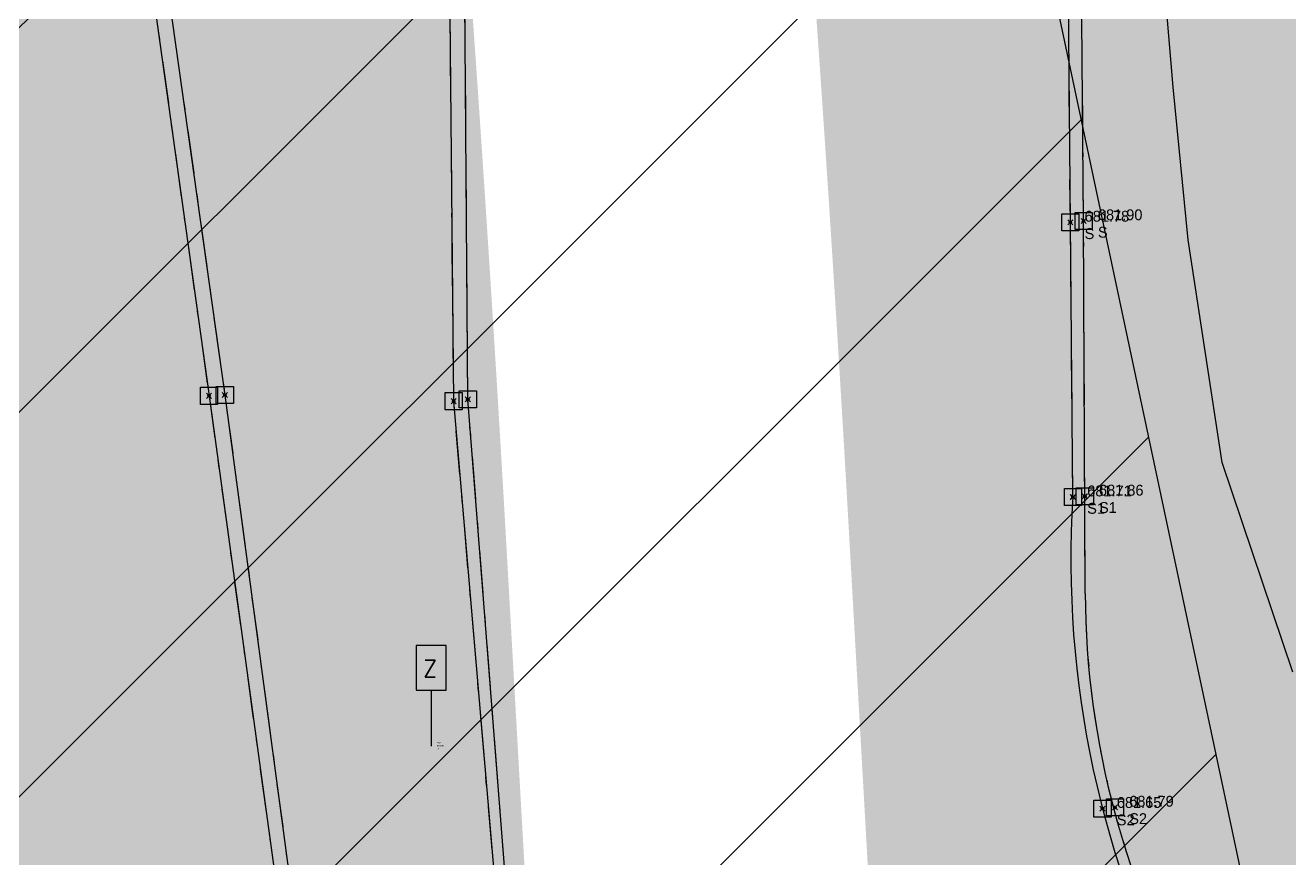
# Model space of a CAD drawing. Extents: x 350769 to 354978, y 6304672 to 6307963.
# Drawn here: x 352784.51 to 352799.26, y 6305548.54 to 6305558.27 of the extents above; entities that cross this region are included whole.
import ezdxf

# ---------------------------------------------------------------- set-up
doc = ezdxf.new("R2010")
doc.units = 0
doc.header["$PDMODE"] = 35
doc.header["$PDSIZE"] = 0.03
doc.linetypes.add('CONTINUOS', pattern=[0])
doc.linetypes.add('JPG_DASHDOT', pattern=[1, 0.5, -0.25, 0, -0.25])
doc.layers.get('0').update_dxf_attribs({"linetype": 'CONTINUOUS'})
for name, color, linetype in [('0-LEVANTAMIENTO 2020.SEP', 252, 'CONTINUOUS'), ('03_S2_Pav ext_Borde vereda', 7, 'CONTINUOUS'), ('1-PAVIMENTO', 161, 'CONTINUOUS'), ('1-SOLERA', 212, 'CONTINUOUS'), ('C-TINN', 5, 'CONTINUOUS'), ('C-TOPO-MINR', 8, 'CONTINUOUS'), ('TOP-URB-SOLERAS', 2, 'JPG_DASHDOT'), ('V-NODE DIC 2005', 4, 'CONTINUOUS'), ('V-NODE-TEXT', 1, 'CONTINUOUS'), ('V-NODE-TEXT DIC 2005', 2, 'CONTINUOUS'), ('Z-Z', 253, 'CONTINUOUS')]:
    doc.layers.add(name, color=color, linetype=linetype)
doc.layers.add('0_ASD_TOPOGRAFIA_ELEMENTOS', color=7, linetype='CONTINUOS', lineweight=5, true_color=0xbdbdbd)
doc.styles.add('ROMANS', font='romans.shx', dxfattribs={"width": 0.65})

# ---------------------------------------------------------------- blocks, each defined once
blk = doc.blocks.new('Z')
for p, q in [((0.8098501961303555, 5.399038457788265), (-0.8098501961303555, 5.399038457788265)), ((-0.8098501961303555, 5.399038457788265), (-0.8098501961303555, 3)), ((0.8098501961303555, 3), (0.8098501961303555, 5.399038457788265)), ((-0.8098501961303555, 3), (0.8098501961303555, 3)), ((0, 3), (0, 0))]:
    blk.add_line(p, q)
at = {"style": 'ROMANS'}
blk.add_text('Z', height=0.9, rotation=359.9999999999772, dxfattribs=at).set_placement((-0.4369630977835186, 3.705847114517383))
blk = doc.blocks.new('*U750', base_point=(352789.244, 6305549.85))
at = {"layer": 'Z-Z', "linetype": 'ByBlock', "lineweight": -2, "xscale": 0.2179037244193388, "yscale": 0.2179037244193388, "zscale": 0.2179037244193388}
blk.add_blockref('Z', (352789.244, 6305549.85), dxfattribs=at)
at = {"layer": 'V-NODE-TEXT', "linetype": 'ByBlock', "char_height": 0.02}
for s, insert, attachment_point in [('681.86', (352789.309, 6305549.865), 1), ('702', (352789.309, 6305549.89), 4), ('°Z', (352789.309, 6305549.820000001), 4)]:
    blk.add_mtext(s, dxfattribs=dict(at, insert=insert, attachment_point=attachment_point))
blk = doc.blocks.new('*U1327')
at = {"color": 0, "linetype": 'ByBlock', "lineweight": -2, "transparency": 16777216}
blk.add_point((0, 0), dxfattribs=at)
blk = doc.blocks.new('*U2182', base_point=(352796.762, 6305555.911))
at = {"layer": 'V-NODE-TEXT DIC 2005', "linetype": 'ByBlock', "char_height": 0.127}
for s, insert, attachment_point in [('681.78', (352796.9287893219, 6305555.981710678), 4), ('S', (352796.9287893219, 6305555.843210679), 1)]:
    blk.add_mtext(s, dxfattribs=dict(at, insert=insert, attachment_point=attachment_point))
blk = doc.blocks.new('*U2183', base_point=(352796.762, 6305555.911))
at = {"layer": 'V-NODE-TEXT DIC 2005', "color": 2, "lineweight": -2}
blk.add_blockref('*U2182', (352796.762, 6305555.911), dxfattribs=at)
blk = doc.blocks.new('*U2180', base_point=(352796.917, 6305555.928))
at = {"layer": 'V-NODE-TEXT DIC 2005', "linetype": 'ByBlock', "char_height": 0.127}
for s, insert, attachment_point in [('681.90', (352797.0837893219, 6305555.998710678), 4), ('S', (352797.0837893219, 6305555.860210679), 1)]:
    blk.add_mtext(s, dxfattribs=dict(at, insert=insert, attachment_point=attachment_point))
blk = doc.blocks.new('*U2181', base_point=(352796.917, 6305555.928))
at = {"layer": 'V-NODE-TEXT DIC 2005', "color": 2, "lineweight": -2}
blk.add_blockref('*U2180', (352796.917, 6305555.928), dxfattribs=at)
blk = doc.blocks.new('*U2172', base_point=(352796.93, 6305552.713))
at = {"layer": 'V-NODE-TEXT DIC 2005', "linetype": 'ByBlock', "char_height": 0.127}
for s, insert, attachment_point in [('681.86', (352797.0967893219, 6305552.783710678), 4), ('S1', (352797.0967893219, 6305552.645210679), 1)]:
    blk.add_mtext(s, dxfattribs=dict(at, insert=insert, attachment_point=attachment_point))
blk = doc.blocks.new('*U2173', base_point=(352796.93, 6305552.713))
at = {"layer": 'V-NODE-TEXT DIC 2005', "color": 2, "lineweight": -2}
blk.add_blockref('*U2172', (352796.93, 6305552.713), dxfattribs=at)
blk = doc.blocks.new('*U2170', base_point=(352796.792, 6305552.704))
at = {"layer": 'V-NODE-TEXT DIC 2005', "linetype": 'ByBlock', "char_height": 0.127}
for s, insert, attachment_point in [('681.71', (352796.9587893219, 6305552.774710678), 4), ('S1', (352796.9587893219, 6305552.636210678), 1)]:
    blk.add_mtext(s, dxfattribs=dict(at, insert=insert, attachment_point=attachment_point))
blk = doc.blocks.new('*U2171', base_point=(352796.792, 6305552.704))
at = {"layer": 'V-NODE-TEXT DIC 2005', "color": 2, "lineweight": -2}
blk.add_blockref('*U2170', (352796.792, 6305552.704), dxfattribs=at)
blk = doc.blocks.new('*U2154', base_point=(352797.138, 6305549.067))
at = {"layer": 'V-NODE-TEXT DIC 2005', "linetype": 'ByBlock', "char_height": 0.127}
for s, insert, attachment_point in [('681.65', (352797.3047893218, 6305549.137710677), 4), ('S2', (352797.3047893218, 6305548.999210678), 1)]:
    blk.add_mtext(s, dxfattribs=dict(at, insert=insert, attachment_point=attachment_point))
blk = doc.blocks.new('*U2155', base_point=(352797.138, 6305549.067))
at = {"layer": 'V-NODE-TEXT DIC 2005', "color": 2, "lineweight": -2}
blk.add_blockref('*U2154', (352797.138, 6305549.067), dxfattribs=at)
blk = doc.blocks.new('*U2152', base_point=(352797.283, 6305549.081))
at = {"layer": 'V-NODE-TEXT DIC 2005', "linetype": 'ByBlock', "char_height": 0.127}
for s, insert, attachment_point in [('681.79', (352797.4497893219, 6305549.151710678), 4), ('S2', (352797.4497893219, 6305549.013210678), 1)]:
    blk.add_mtext(s, dxfattribs=dict(at, insert=insert, attachment_point=attachment_point))
blk = doc.blocks.new('*U2153', base_point=(352797.283, 6305549.081))
at = {"layer": 'V-NODE-TEXT DIC 2005', "color": 2, "lineweight": -2}
blk.add_blockref('*U2152', (352797.283, 6305549.081), dxfattribs=at)
blk = doc.blocks.new('*U5029', base_point=(352789.244, 6305549.85))
at = {"layer": 'Z-Z', "linetype": 'ByBlock', "lineweight": -2, "xscale": 0.2179037244193388, "yscale": 0.2179037244193388, "zscale": 0.2179037244193388}
blk.add_blockref('Z', (352789.244, 6305549.85), dxfattribs=at)
at = {"layer": 'V-NODE-TEXT', "linetype": 'ByBlock', "char_height": 0.02}
for s, insert, attachment_point in [('681.86', (352789.309, 6305549.865), 1), ('702', (352789.309, 6305549.89), 4), ('°Z', (352789.309, 6305549.820000001), 4)]:
    blk.add_mtext(s, dxfattribs=dict(at, insert=insert, attachment_point=attachment_point))
blk = doc.blocks.new('TOPOGRAFIA')
at = {"layer": '1-PAVIMENTO', "color": 9, "true_color": 0xbdbdbd}
for p, q in [((390789.672, 6302553.901), (390789.559, 6302568.782)), ((390784.745, 6302567.658), (390786.652, 6302553.941)), ((390796.7029920939, 6302555.967477272), (390796.6113239437, 6302566.820301465)), ((390796.7330545546, 6302552.759595378), (390796.7029920939, 6302555.967477272)), ((390786.652, 6302553.941), (390788.472, 6302540.674)), ((390790.109, 6302548.347), (390789.672, 6302553.901))]:
    blk.add_line(p, q, dxfattribs=at)
blk.add_arc((390808.2356959498, 6302552.016786482), 11.52660071843866, 176.3051268229788, 208.1454744449526, dxfattribs=at)
at = {"layer": '1-SOLERA', "color": 9, "true_color": 0xbdbdbd, "flags": 128}
for points in [[(390788.59, 6302540.85), (390791.247, 6302541.642), (390790.949, 6302542.725), (390789.989, 6302548.254), (390789.507, 6302553.88), (390789.369, 6302568.667, 0.9060815602859984), (390784.931, 6302567.507), (390786.837, 6302553.951), (390788.59, 6302540.85)], [(390796.8761296709, 6302551.635409533, 0.130304707406627), (390798.2109869791, 6302546.687128283)]]:
    blk.add_lwpolyline(points, format="xyb", dxfattribs=at)
for points in [[(390796.8572585161, 6302555.983029475), (390796.7663361589, 6302566.819839804)], [(390796.8761296709, 6302551.635409533), (390796.8572585161, 6302555.983029475)]]:
    blk.add_lwpolyline(points, dxfattribs=at)
at = {"layer": 'C-TINN', "color": 9, "linetype": 'Continuous', "lineweight": -3, "true_color": 0xbdbdbd}
for points, elevation in [([(390796.6029924221, 6302555.86747715), (390796.6029924221, 6302556.067477149), (390796.802992422, 6302556.067477149), (390796.802992422, 6302555.86747715), (390796.6029924221, 6302555.86747715)], 681.7799999999999), ([(390796.7572584027, 6302555.883029426), (390796.7572584027, 6302556.083029426), (390796.9572584027, 6302556.083029426), (390796.9572584027, 6302555.883029426), (390796.7572584027, 6302555.883029426)], 681.9), ([(390786.552, 6302553.841), (390786.552, 6302554.040999999), (390786.752, 6302554.040999999), (390786.752, 6302553.841), (390786.552, 6302553.841)], 681.691), ([(390786.737, 6302553.851000001), (390786.737, 6302554.051), (390786.937, 6302554.051), (390786.937, 6302553.851000001), (390786.737, 6302553.851000001)], 681.873), ([(390789.407, 6302553.78), (390789.407, 6302553.98), (390789.607, 6302553.98), (390789.607, 6302553.78), (390789.407, 6302553.78)], 681.885), ([(390789.572, 6302553.801), (390789.572, 6302554.000999999), (390789.772, 6302554.000999999), (390789.772, 6302553.801), (390789.572, 6302553.801)], 681.729), ([(390796.6330542152, 6302552.659595249), (390796.6330542152, 6302552.859595248), (390796.8330542151, 6302552.859595248), (390796.8330542151, 6302552.659595249), (390796.6330542152, 6302552.659595249)], 681.7099999999999), ([(390796.7712117706, 6302552.66840254), (390796.7712117706, 6302552.86840254), (390796.9712117705, 6302552.86840254), (390796.9712117705, 6302552.66840254), (390796.7712117706, 6302552.66840254)], 681.8599999999999), ([(390796.9783429633, 6302549.022653477), (390796.9783429633, 6302549.222653477), (390797.1783429633, 6302549.222653477), (390797.1783429633, 6302549.022653477), (390796.9783429633, 6302549.022653477)], 681.65), ([(390797.1235948899, 6302549.037348321), (390797.1235948899, 6302549.23734832), (390797.3235948899, 6302549.23734832), (390797.3235948899, 6302549.037348321), (390797.1235948899, 6302549.037348321)], 681.7899999999998)]:
    blk.add_lwpolyline(points, dxfattribs=dict(at, elevation=elevation))
for p in [(390796.702992422, 6302555.967477149, 681.7799999999999), (390796.8572584027, 6302555.983029426, 681.9), (390786.652, 6302553.941, 681.691), (390786.837, 6302553.951, 681.873), (390789.507, 6302553.88, 681.885), (390789.672, 6302553.901, 681.729), (390796.7330542151, 6302552.759595249, 681.7099999999999), (390796.8712117706, 6302552.76840254, 681.8599999999999), (390797.0783429633, 6302549.122653477, 681.65), (390797.2235948899, 6302549.13734832, 681.7899999999998)]:
    blk.add_point(p, dxfattribs=at)
at = {"layer": 'C-TOPO-MINR', "color": 9, "linetype": 'Continuous', "lineweight": -3, "true_color": 0xbdbdbd, "elevation": 682}
blk.add_lwpolyline([(390799.2974438737, 6302550.716724257), (390798.475161481, 6302553.162769255), (390798.0791020436, 6302555.764405311), (390797.9044017931, 6302557.545241728), (390797.1280134895, 6302566.726392592), (390796.9713525589, 6302567.273921154), (390796.9146461196, 6302575.92282379)], dxfattribs=at)
at = {"layer": 'V-NODE DIC 2005', "color": 9, "lineweight": -2, "true_color": 0xbdbdbd, "rotation": 359.9963883938062}
for p in [(390796.7028073685, 6302555.966628162), (390796.8578084398, 6302555.983618392), (390796.7326052171, 6302552.759626277), (390796.8706057841, 6302552.768617579), (390797.0783759602, 6302549.122604474), (390797.2233768424, 6302549.136595335)]:
    blk.add_blockref('*U1327', p, dxfattribs=at)
at = {"layer": 'V-NODE-TEXT DIC 2005', "color": 9, "lineweight": -2, "true_color": 0xbdbdbd, "rotation": 359.9963883938062}
for name, p in [('*U2183', (390796.7028073685, 6302555.966628162)), ('*U2181', (390796.8578084398, 6302555.983618392)), ('*U2171', (390796.7326052171, 6302552.759626277)), ('*U2173', (390796.8706057841, 6302552.768617579)), ('*U2155', (390797.0783759602, 6302549.122604474)), ('*U2153', (390797.2233768424, 6302549.136595335))]:
    blk.add_blockref(name, p, dxfattribs=at)
at = {"layer": 'Z-Z', "color": 9, "true_color": 0xbdbdbd}
blk.add_blockref('*U5029', (390789.244, 6302549.85), dxfattribs=at)

msp = doc.modelspace()

# ---------------------------------------------------------------- hatches: boundary and pattern name
at = {"layer": '0-LEVANTAMIENTO 2020.SEP'}
h = msp.add_hatch(dxfattribs=at)
h.set_pattern_fill('ANSI31', color=256)
h.set_pattern_definition([(45, (0, 0), (-2.245064030267288, 2.245064030267288), [])])
h.paths.add_polyline_path([(352786.854, 6305570.328), (352789.559, 6305568.782), (352796.229, 6305563.036), (352796.394, 6305559.215), (352799.497, 6305544.587), (352801.562, 6305544.648), (352802.129, 6305542.952), (352804.1384415446, 6305542.250560055), (352805.8516827181, 6305542.012500066), (352807.8179673742, 6305542.158813226), (352809.533, 6305542.539), (352812.285, 6305543.63), (352814.276, 6305543.31), (352814.959, 6305536.974), (352827.184, 6305536.576), (352863.395, 6305535.87), (352863.73, 6305535.71), (352863.65, 6305535.385), (352849.705, 6305519.489), (352837.089, 6305514.089), (352826.678, 6305509.881), (352813.927, 6305505.338), (352798.327, 6305503.46), (352783.05, 6305513.452), (352782.929, 6305513.515), (352778.101, 6305521.91), (352778.034, 6305522.055), (352777.821, 6305529.65), (352778.4, 6305538.745), (352778.623, 6305562.211)])
at = {"layer": '03_S2_Pav ext_Borde vereda'}
h = msp.add_hatch(dxfattribs=at)
h.set_pattern_fill('DOTS', color=256, scale=0.2)
h.set_pattern_definition([(0, (0, 0), (0.079375, 0.15875), [0, -0.15875])])
edge = h.paths.add_edge_path()
edge.add_arc((352748.807107874, 6305741.269405212), 0.5999999997963799, 191.9514691490308, 355.6454640378288, ccw=False)
edge.add_arc((352792.1656155872, 6305750.44716257), 44.91919923949852, 191.6658296357323, 191.9514692418356, ccw=False)
edge.add_line((352748.1742863798, 6305741.364353815), (352741.2376582708, 6305741.435018855))
edge.add_arc((352792.1656293169, 6305750.447165456), 51.71921326952407, 188.0125546036901, 190.0350986090664, ccw=False)
edge.add_line((352740.9513223081, 6305743.238019956), (352740.7490681264, 6305743.240089635))
edge.add_arc((352792.1656290701, 6305750.447165417), 51.91921301991067, 187.9791811750896, 192.0602721960892)
edge.add_arc((352692.4959415311, 6305729.152110391), 50.00000000047035, 5.603786495399106, 12.060272198245514, ccw=False)
edge.add_arc((352885.4862939289, 6305749.065308514), 144.0158244129297, 185.9908039764864, 195.0562448024133)
edge.add_arc((352743.5173332062, 6305710.875430023), 2.999999999954398, -16.830452785358773, 15.056244806888117, ccw=False)
edge.add_line((352746.3888304307, 6305710.006808305), (352745.3287429145, 6305706.502361781))
edge.add_arc((352748.2002401392, 6305705.633740064), 2.999999999812464, 163.169547232632, 198.169547144002)
edge.add_line((352745.3498263663, 6305704.698250178), (352746.8300326543, 6305700.188099444))
edge.add_arc((353217.9831608642, 6305866.064499031), 499.500000161972, 199.3953684079003, 202.5348664856801)
edge.add_line((352756.6217413521, 6305674.633334516), (352763.6392451479, 6305654.529240481))
edge.add_line((352763.6392451479, 6305654.529240481), (352766.4264742088, 6305646.43549965))
edge.add_arc((352769.2629942662, 6305647.412307692), 2.9999999976121, 199.0020922070788, 234.0030550648001)
edge.add_line((352767.4997679259, 6305644.98516269), (352769.9616978019, 6305643.196603284))
edge.add_arc((352768.1984038475, 6305640.769507402), 2.999999998837941, 17.97635887204001, 54.00145895067271, ccw=False)
edge.add_arc((351870.7856452978, 6305349.591750081), 946.4692075336546, 17.705959740535604, 17.976358882199122, ccw=False)
edge.add_arc((357774.1697823623, 6306970.410759049), 5176.320896709754, 194.9225132431574, 195.0618194246088)
edge.add_arc((352345.6738984999, 6305526.266111681), 441.25611932077, 9.34097559351909, 12.96792143707961, ccw=False)
edge.add_line((352781.0789138558, 6305597.886188761), (352781.4489845983, 6305594.732162509))
edge.add_line((352781.4489845983, 6305594.732162509), (352781.7118784937, 6305591.659914605))
edge.add_line((352781.7118784937, 6305591.659914605), (352781.8385024114, 6305588.604119238))
edge.add_line((352781.8385024114, 6305588.604119238), (352781.836417563, 6305585.624834009))
edge.add_line((352781.836417563, 6305585.624834009), (352781.7649684186, 6305582.656344377))
edge.add_line((352781.7649684186, 6305582.656344377), (352781.6942478663, 6305579.727721356))
edge.add_line((352781.6942478663, 6305579.727721356), (352781.691797965, 6305576.786303966))
edge.add_line((352781.691797965, 6305576.786303966), (352781.8162957234, 6305573.823646761))
edge.add_line((352781.8162957234, 6305573.823646761), (352782.1333105433, 6305570.857434381))
edge.add_line((352782.1333105433, 6305570.857434381), (352782.4224084729, 6305567.892524181))
edge.add_arc((352351.0161265206, 6305527.324169742), 433.3095561949082, 3.225521572061382, 5.37215180922658, ccw=False)
edge.add_line((352783.6392338263, 6305551.704869383), (352784.6630526485, 6305533.533094569))
edge.add_line((352784.6630526485, 6305533.533094569), (352784.8627359697, 6305533.544344959))
edge.add_line((352784.8627359697, 6305533.544344959), (352784.7614824652, 6305535.341494849))
edge.add_line((352784.7614824652, 6305535.341494849), (352791.0515502285, 6305535.695884546))
edge.add_line((352791.0515502285, 6305535.695884546), (352790.1289417631, 6305552.070507038))
edge.add_arc((352351.1669668967, 6305527.338883463), 439.6581269387245, 3.224701052057836, 6.060573711218999)
edge.add_arc((352790.3565918116, 6305573.969071733), 1.999999999945699, 6.0606032980845725, 186.0606032980846, ccw=False)
edge.add_arc((352351.1622991182, 6305527.338432359), 443.6628162556926, 3.217449181925076, 6.060568264723884, ccw=False)
edge.add_line((352794.1257775217, 6305552.239262236), (352795.0452190057, 6305535.920892466))
edge.add_line((352795.0452190057, 6305535.920892466), (352802.3336578499, 6305536.331531545))
edge.add_line((352802.3336578499, 6305536.331531545), (352802.4349161038, 6305534.534381922))
edge.add_line((352802.4349161038, 6305534.534381922), (352802.6345994249, 6305534.545632312))
edge.add_line((352802.6345994249, 6305534.545632312), (352801.6139020642, 6305552.661151838))
edge.add_arc((352351.1825943537, 6305527.340050788), 451.1424621161192, 3.217509190977134, 7.539579774249303)
edge.add_line((352798.424685217, 6305586.534926279), (352797.9012403426, 6305589.488875955))
edge.add_line((352797.9012403426, 6305589.488875955), (352797.3365728213, 6305592.434019568))
edge.add_line((352797.3365728213, 6305592.434019568), (352796.6958768523, 6305595.358217658))
edge.add_line((352796.6958768523, 6305595.358217658), (352795.9831012638, 6305598.256702546))
edge.add_line((352795.9831012638, 6305598.256702546), (352795.2312406747, 6305601.14139499))
edge.add_line((352795.2312406747, 6305601.14139499), (352794.4777506102, 6305604.032520927))
edge.add_line((352794.4777506102, 6305604.032520927), (352793.7600799334, 6305606.950839449))
edge.add_line((352793.7600799334, 6305606.950839449), (352793.1116245539, 6305609.908244738))
edge.add_line((352793.1116245539, 6305609.908244738), (352792.5394792675, 6305612.889795138))
edge.add_line((352792.5394792675, 6305612.889795138), (352792.0324970306, 6305615.833367012))
edge.add_arc((352349.3794959823, 6305527.058193442), 451.4672864997696, 11.34036856314948, 13.00836214571379)
edge.add_arc((357774.1697955242, 6306970.41076279), 5162.320910391518, 194.9999834352606, 195.0646242227744, ccw=False)
edge.add_arc((357774.169782392, 6306970.410758941), 5162.320896710819, 194.9187546239539, 194.9999834317285, ccw=False)
edge.add_arc((351870.7856503583, 6305349.591751711), 960.4692022169403, 17.6855815163341, 18.02844618382459)
edge.add_line((352784.0986754692, 6305646.846535643), (352779.7127917055, 6305660.065130418))
edge.add_line((352779.7127917055, 6305660.065130418), (352778.2447198638, 6305664.270935675))
edge.add_arc((352781.0771254757, 6305665.259610773), 3.000000000017311, 164.2426501831299, 199.2419723042245, ccw=False)
edge.add_line((352778.1898642501, 6305666.074302503), (352779.0965417422, 6305669.287415111))
edge.add_arc((352776.2092804625, 6305670.102106659), 3.000000002401977, 344.2426538185177, 379.2411689966837)
edge.add_line((352779.0416999381, 6305671.090742046), (352775.3130339926, 6305681.772809769))
edge.add_arc((353217.9831415489, 6305866.064496217), 479.499999810042, 199.3953684066971, 202.6028577441464, ccw=False)
edge.add_arc((352886.446909108, 6305749.31139384), 128.0066753270843, 193.0167272097847, 199.3823276591604, ccw=False)
edge.add_line((352761.7294485139, 6305720.479745409), (352761.2068808931, 6305722.929110203))
edge.add_arc((352758.2729112967, 6305722.30315301), 2.999999999924595, 12.04339099117361, 47.04339098351102)
edge.add_line((352760.3172441937, 6305724.498762949), (352758.0555260451, 6305726.604661522))
edge.add_arc((352760.0944720358, 6305728.805274901), 2.99999999984294, 189.0152662965183, 227.1838055238016, ccw=False)
edge.add_arc((352890.9046990141, 6305749.734267092), 135.473912658656, 186.6172443951816, 189.0883468521699, ccw=False)
edge.add_arc((352776.2001716926, 6305736.426527866), 19.99999999931905, 179.0500227966986, 186.6144373405045, ccw=False)
edge.add_arc((352822.4843558686, 6305735.65905512), 66.29054675840034, 173.5738066356019, 179.0500227987025, ccw=False)
edge.add_line((352756.6103221528, 6305743.07850736), (352756.4092914152, 6305743.080555354))
edge.add_arc((352822.484353839, 6305735.659055321), 66.49054471909109, 173.5914414725011, 175.1486086874124)
edge.add_line((352756.2320178947, 6305741.282267834), (352749.4122775835, 6305741.351742111))
edge.add_arc((352781.0377145955, 6305739.580912855), 31.67497596609706, 176.7951366379012, 177.0268290183054)

# ---------------------------------------------------------------- linework, layer by layer
at = {"layer": '0-LEVANTAMIENTO 2020.SEP', "flags": 128}
msp.add_lwpolyline([(352786.854, 6305570.328), (352789.559, 6305568.782), (352796.229, 6305563.036), (352796.394, 6305559.215), (352799.497, 6305544.587)], dxfattribs=at)
at = {"layer": '1-PAVIMENTO'}
msp.add_arc((352808.2356959498, 6305552.016786482), 11.52660071843866, 176.3051268229788, 208.1454744449526, dxfattribs=at)
at = {"layer": 'TOP-URB-SOLERAS'}
for p, q in [((352789.672, 6305553.901), (352789.559, 6305568.782)), ((352784.745, 6305567.658), (352786.652, 6305553.941)), ((352796.7029920939, 6305555.967477272), (352796.6113239437, 6305566.820301465)), ((352796.7330545546, 6305552.759595378), (352796.7029920939, 6305555.967477272)), ((352786.652, 6305553.941), (352788.472, 6305540.674)), ((352790.109, 6305548.347), (352789.672, 6305553.901))]:
    msp.add_line(p, q, dxfattribs=at)
at = {"layer": 'TOP-URB-SOLERAS', "flags": 128}
for points in [[(352788.59, 6305540.85), (352791.247, 6305541.642), (352790.949, 6305542.725), (352789.989, 6305548.254), (352789.507, 6305553.88), (352789.369, 6305568.667, 0.9060815602859984), (352784.931, 6305567.507), (352786.837, 6305553.951), (352788.59, 6305540.85)], [(352796.8761296709, 6305551.635409533, 0.130304707406627), (352798.2109869791, 6305546.687128283)]]:
    msp.add_lwpolyline(points, format="xyb", dxfattribs=at)
for points in [[(352796.8572585161, 6305555.983029475), (352796.7663361589, 6305566.819839804)], [(352796.8761296709, 6305551.635409533), (352796.8572585161, 6305555.983029475)]]:
    msp.add_lwpolyline(points, dxfattribs=at)

# ---------------------------------------------------------------- block references
at = {"layer": 'Z-Z'}
msp.add_blockref('*U750', (352789.244, 6305549.85), dxfattribs=at)

# ---------------------------------------------------------------- next in the draw order: block references
at = {"layer": '0_ASD_TOPOGRAFIA_ELEMENTOS', "color": 30, "true_color": 0xf26507}
msp.add_blockref('TOPOGRAFIA', (-38000, 3000), dxfattribs=at)

doc.saveas('drawing.dxf')
